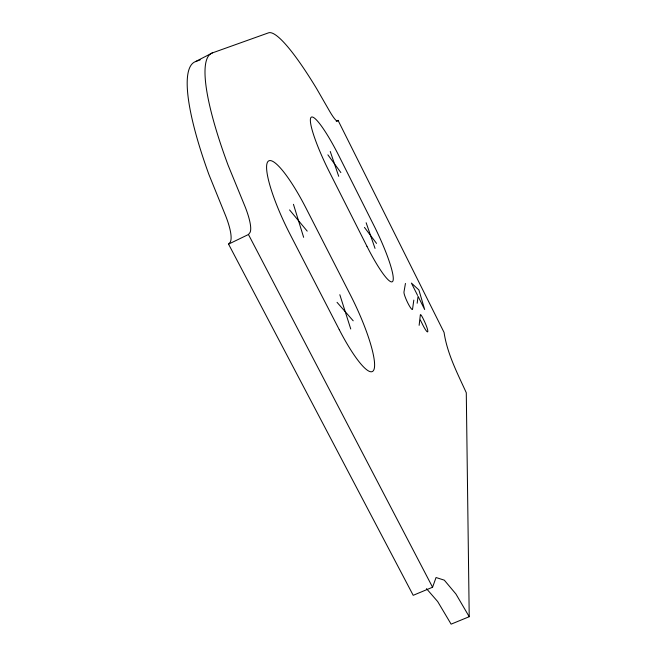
<?xml version="1.0" encoding="UTF-8"?>
<svg xmlns="http://www.w3.org/2000/svg" width="657" height="657" viewBox="0 0 657 657"><rect width="100%" height="100%" fill="white"/><g stroke="black" fill="none" stroke-linecap="round" stroke-linejoin="round"><path stroke-width="0.99" d="M419.141 325.33L420.357 314.785A5.166 0.731 65.2 0 1 422.763 317.914L423.461 319.318A10.668 1.511 65.3 0 1 427.822 331.448A10.668 1.511 65.3 0 1 422.862 325.043L420.349 320.041M417.162 303.255L418.057 296.332L424.668 309.529L418.879 289.934L411.413 283.085L417.589 295.404M413.82 300.101L412.555 309.151A9.781 1.421 65.1 0 1 407.874 303.099A9.781 1.421 65.1 0 1 403.965 292.061L405.451 283.438M469.221 616.709L466.281 392.738C457.444 373.299 447.228 353.786 444.066 332.434L338.051 120.362L337.55 120.995A23.151 3.104 63.8 0 1 329.666 111.304L316.6 88.58A148.967 22.625 64.1 0 0 268.499 32.85L212.375 52.913L195.466 61.618A191.327 40.348 64.2 0 0 208.918 174.548L225.671 215.866A39.535 9.839 63.4 0 1 230.18 242.187L228.562 244.133L413.204 595.316L432.577 587.227L436.051 577.528L444.304 580.164L455.917 593.994L469.221 616.709L451.113 624.15L437.693 601.566L426.467 588.656M228.562 244.133L248.453 234.5L249.939 232.611A39.658 9.206 63.5 0 0 244.987 206.421L228.036 165.063A191.828 37.72 64.2 0 1 212.375 52.913M336.261 121.249L338.051 120.362M195.466 61.618L200.213 59.877M337.041 302.327L353.203 320.813M289.556 209.912L307.205 231.124M364.446 227.379L376.535 243.402M327.892 154.847L340.868 172.561M248.453 234.5L432.577 587.227M366.138 222.748L375.032 248.387M330.249 151.463L338.708 176.314M339.825 294.722L350.748 328.985M293.449 204.311L303.641 237.325M339.267 329.666L289.992 234.122A66.571 12.976 64.2 0 1 267.629 161.975A66.571 12.976 64.2 0 1 306.195 208.483L350.641 295.412A65.585 12.631 65.1 0 1 374.071 369.242A65.585 12.631 65.1 0 1 339.267 329.666M366.951 246.301L329.354 171.855A51.887 7.835 64.1 0 1 310.86 117.644A51.887 7.835 64.1 0 1 339.16 156.341L373.882 225.45A51.164 7.695 64.6 0 1 393.009 280.728A51.164 7.695 64.6 0 1 366.951 246.301"/></g></svg>
